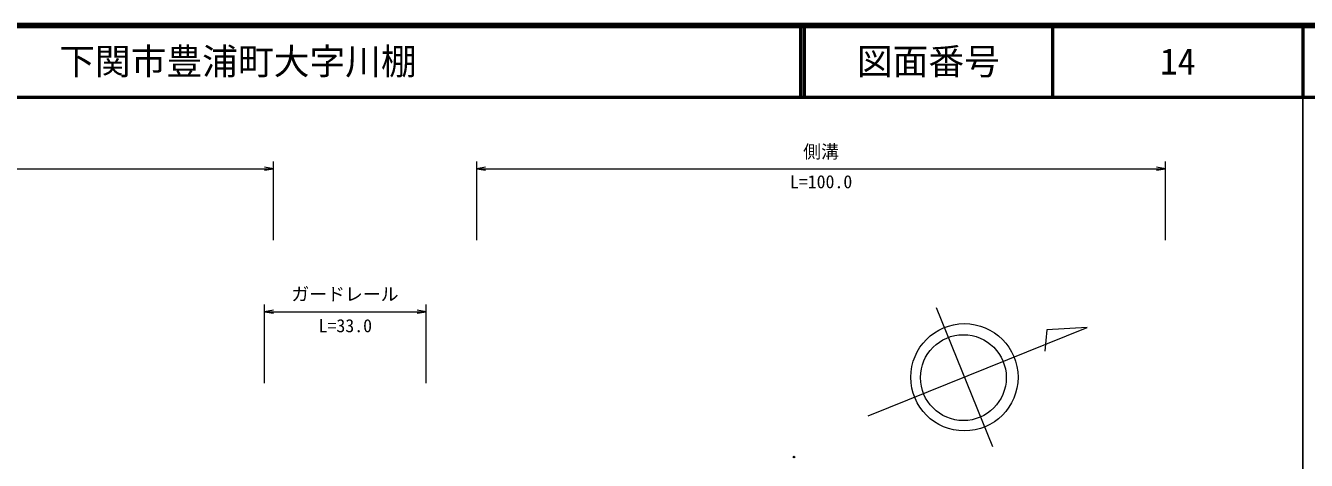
# Model space of a CAD drawing. Units: millimetres at full size, sheet at 1:1000; details may follow other scales. Extents: x 40000 to 680000, y 20000 to 380000.
# Drawn here: x 400324 to 579500, y 319225 to 380000 of the extents above; entities that cross this region are included whole.
import ezdxf
from ezdxf.enums import TextEntityAlignment as Align

# ---------------------------------------------------------------- set-up
doc = ezdxf.new("R2010")
doc.units = ezdxf.units.MM
doc.header["$LTSCALE"] = 1000
for name, color, linetype, lineweight in [('M-BGD', 7, 'Continuous', 13), ('M-BMK-SRVR', 3, 'Continuous', 13), ('M-STR-HTXT', 7, 'Continuous', 13), ('M-TTL', 2, 'Continuous', 140), ('M-TTL-BAND', 7, 'Continuous', 25), ('M-TTL-LINE', 7, 'Continuous', 50)]:
    doc.layers.add(name, color=color, linetype=linetype, lineweight=lineweight)
doc.layers.add('M-TTL-TXT', color=7, linetype='Continuous')
doc.styles.add('ＭＳ ゴシック', font='')
doc.styles.get('ＭＳ ゴシック').set_extended_font_data('MS Gothic')

# ---------------------------------------------------------------- blocks, each defined once
blk = doc.blocks.new('open_arrow')
at = {"color": 0, "linetype": 'Continuous', "lineweight": -2}
blk.add_lwpolyline([(7.5, 1.25), (0, 0), (7.5, -1.25)], dxfattribs=at)

msp = doc.modelspace()

# ---------------------------------------------------------------- linework, layer by layer
at = {"layer": 'M-BGD'}
msp.add_circle((507822, 319693), 125, dxfattribs=at)
at = {"layer": 'M-BMK-SRVR'}
for p, q in [((527718, 340618), (535575, 321141)), ((518198, 325454), (548832, 337812)), ((543174, 337477), (542929, 334486)), ((548832, 337812), (543174, 337477))]:
    msp.add_line(p, q, dxfattribs=at)
for centre, radius in [((531662, 330840), 7501), ((531513, 330789), 6000)]:
    msp.add_circle(centre, radius, dxfattribs=at)
at = {"layer": 'M-STR-HTXT'}
for p, q in [((435000, 350000), (435000, 361000)), ((463430, 350000), (463430, 361000)), ((559784, 350000), (559784, 361000)), ((234187, 360000), (435000, 360000)), ((463430, 360000), (559784, 360000)), ((433751, 330000), (433751, 341000)), ((456346, 330000), (456346, 341000)), ((433751, 340000), (456346, 340000))]:
    msp.add_line(p, q, dxfattribs=at)
at = {"layer": 'M-TTL'}
msp.add_line((680000, 380000), (40000, 380000), dxfattribs=at)
at = {"layer": 'M-TTL-BAND'}
msp.add_line((579000, 20000), (579000, 370000), dxfattribs=at)
at = {"layer": 'M-TTL-LINE'}
for p, q in [((508747, 380000), (508747, 370000)), ((509247, 380000), (509247, 370000)), ((543997, 380000), (543997, 370000)), ((579000, 380000), (579000, 370000)), ((40000, 370000), (680000, 370000))]:
    msp.add_line(p, q, dxfattribs=at)

# ---------------------------------------------------------------- block references
at = {"layer": 'M-STR-HTXT', "xscale": 167, "yscale": 167, "rotation": 180}
for p in [(435000, 360000), (559784, 360000), (456346, 340000)]:
    msp.add_blockref('open_arrow', p, dxfattribs=at)
at = {"layer": 'M-STR-HTXT', "xscale": 167, "yscale": 167}
for p in [(463430, 360000), (433751, 340000)]:
    msp.add_blockref('open_arrow', p, dxfattribs=at)

# ---------------------------------------------------------------- texts
at = {"layer": 'M-STR-HTXT', "style": 'ＭＳ ゴシック'}
for s, p in [('側溝', (511600, 360918)), ('L=100.0', (511607, 356712)), ('ガードレール', (444998, 341000)), ('L=33.0', (445049, 336586))]:
    msp.add_text(s, height=1833, dxfattribs=at).set_placement(p, align=Align.BOTTOM_CENTER)
at = {"layer": 'M-TTL-TXT', "style": 'ＭＳ ゴシック'}
msp.add_text('下関市豊浦町大字川棚', height=3666, dxfattribs=at).set_placement((405024, 375000), align=Align.MIDDLE_LEFT)
for s, p in [('図面番号', (526622, 375000)), ('14', (561497, 375000))]:
    msp.add_text(s, height=3666, dxfattribs=at).set_placement(p, align=Align.MIDDLE_CENTER)

doc.saveas('drawing.dxf')
